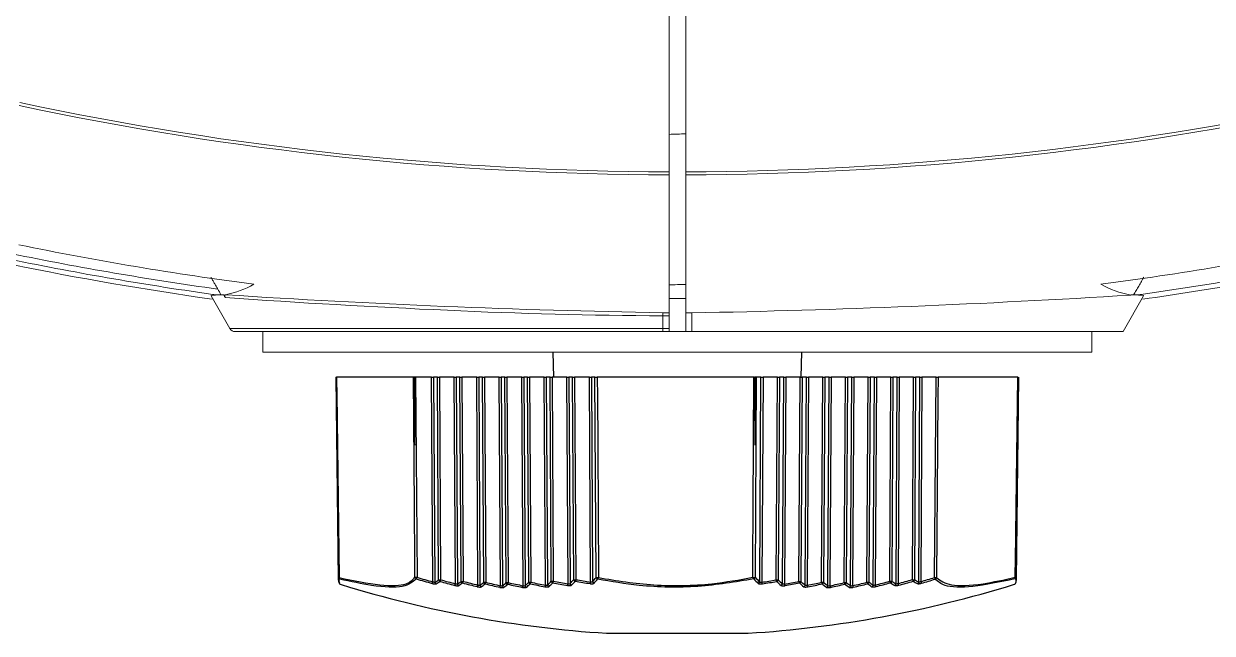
# Model space of a CAD drawing. Extents: x 9.3 to 87, y 1.1 to 68.8.
# Drawn here: x 79.244 to 82.111, y 23.02 to 24.49 of the extents above; entities that cross this region are included whole.
import ezdxf

# ---------------------------------------------------------------- set-up
doc = ezdxf.new("R2010")
doc.units = 0
doc.header["$MEASUREMENT"] = 0
doc.linetypes.add('SLD-Solid', pattern=[0])
doc.layers.add('OBJECT', color=7, linetype='CONTINUOUS')

msp = doc.modelspace()

# ---------------------------------------------------------------- linework, layer by layer
at = {"layer": 'OBJECT', "linetype": 'SLD-Solid', "lineweight": 15}
for p, q in [((79.6963, 23.8337), (79.7416, 23.7553)), ((79.7107, 23.836), (79.727, 23.836)), ((80.8009, 23.8278), (80.8412, 23.8278)), ((81.9455, 23.8337), (81.8959, 23.7478)), ((81.9287, 23.836), (81.9148, 23.836)), ((80.8409, 23.7929), (80.8409, 23.7478)), ((80.8559, 23.7929), (80.8559, 23.7478)), ((80.7859, 23.7859), (80.7859, 23.7553)), ((80.8009, 23.7858), (80.8009, 23.7553)), ((79.7416, 23.7553), (80.7859, 23.7553)), ((80.7859, 23.7478), (79.7546, 23.7478)), ((79.8209, 23.7478), (79.8209, 23.6978)), ((80.7859, 23.7553), (80.8009, 23.7553)), ((80.7859, 23.7553), (80.7859, 23.7478)), ((80.8009, 23.7478), (80.7859, 23.7478)), ((80.8009, 23.7553), (80.8009, 23.7478)), ((80.8009, 23.7478), (80.8409, 23.7478)), ((80.8559, 23.7478), (80.8409, 23.7478)), ((81.8959, 23.7478), (80.8559, 23.7478)), ((81.8209, 23.7478), (81.8209, 23.6978)), ((79.8209, 23.6978), (81.8209, 23.6978))]:
    msp.add_line(p, q, dxfattribs=at)
at = {"layer": 'OBJECT'}
for p, q in [((80.5209, 23.6978), (80.5219, 23.6378)), ((81.1198, 23.6378), (81.1209, 23.6978)), ((79.9971, 23.6378), (80.0031, 23.1493)), ((79.9972, 23.6378), (80.0037, 23.1543)), ((80.1842, 23.6378), (79.9989, 23.6378)), ((80.1842, 23.6378), (80.1846, 23.6378)), ((80.1886, 23.6378), (80.1846, 23.6378)), ((80.1886, 23.6378), (80.1892, 23.6378)), ((80.1892, 23.6378), (80.1929, 23.155)), ((80.2282, 23.6378), (80.1892, 23.6378)), ((80.2313, 23.144), (80.2282, 23.6378)), ((80.2282, 23.6378), (80.233, 23.6378)), ((80.233, 23.6378), (80.2361, 23.1431)), ((80.2421, 23.6378), (80.233, 23.6378)), ((80.2451, 23.1489), (80.2421, 23.6378)), ((80.2421, 23.6378), (80.2469, 23.6378)), ((80.2469, 23.6378), (80.2499, 23.1489)), ((80.2825, 23.6378), (80.2469, 23.6378)), ((80.2857, 23.1393), (80.2825, 23.6378)), ((80.2825, 23.6378), (80.2873, 23.6378)), ((80.2873, 23.6378), (80.2905, 23.1387)), ((80.2964, 23.6378), (80.2873, 23.6378)), ((80.2995, 23.1452), (80.2964, 23.6378)), ((80.2964, 23.6378), (80.3012, 23.6378)), ((80.3012, 23.6378), (80.3043, 23.1452)), ((80.3369, 23.6378), (80.3012, 23.6378)), ((80.34, 23.1362), (80.3369, 23.6378)), ((80.3369, 23.6378), (80.3417, 23.6378)), ((80.3417, 23.6378), (80.3448, 23.1359)), ((80.3507, 23.6378), (80.3417, 23.6378)), ((80.3538, 23.1429), (80.3507, 23.6378)), ((80.3507, 23.6378), (80.3555, 23.6378)), ((80.3555, 23.6378), (80.3586, 23.1429)), ((80.3912, 23.6378), (80.3555, 23.6378)), ((80.3944, 23.1346), (80.3912, 23.6378)), ((80.3912, 23.6378), (80.396, 23.6378)), ((80.396, 23.6378), (80.3992, 23.1345)), ((80.4051, 23.6378), (80.396, 23.6378)), ((80.4082, 23.1422), (80.4051, 23.6378)), ((80.4051, 23.6378), (80.4099, 23.6378)), ((80.4099, 23.6378), (80.413, 23.1422)), ((80.4455, 23.6378), (80.4099, 23.6378)), ((80.4487, 23.1346), (80.4455, 23.6378)), ((80.4455, 23.6378), (80.4504, 23.6378)), ((80.4504, 23.6378), (80.4535, 23.1348)), ((80.4594, 23.6378), (80.4504, 23.6378)), ((80.4625, 23.1431), (80.4594, 23.6378)), ((80.4594, 23.6378), (80.4642, 23.6378)), ((80.4642, 23.6378), (80.4673, 23.1431)), ((80.4999, 23.6378), (80.4642, 23.6378)), ((80.503, 23.136), (80.4999, 23.6378)), ((80.4999, 23.6378), (80.5047, 23.6378)), ((80.5047, 23.6378), (80.5078, 23.1365)), ((80.5137, 23.6378), (80.5047, 23.6378)), ((80.5168, 23.1454), (80.5137, 23.6378)), ((80.5137, 23.6378), (80.5186, 23.6378)), ((80.5186, 23.6378), (80.5216, 23.1454)), ((80.5542, 23.6378), (80.5186, 23.6378)), ((80.5574, 23.139), (80.5542, 23.6378)), ((80.5542, 23.6378), (80.559, 23.6378)), ((80.559, 23.6378), (80.5622, 23.1397)), ((80.5681, 23.6378), (80.559, 23.6378)), ((80.5712, 23.1493), (80.5681, 23.6378)), ((80.5681, 23.6378), (80.5729, 23.6378)), ((80.5729, 23.6378), (80.576, 23.1493)), ((80.6086, 23.6378), (80.5729, 23.6378)), ((80.6117, 23.1435), (80.6086, 23.6378)), ((80.6086, 23.6378), (80.6134, 23.6378)), ((80.6134, 23.6378), (80.6165, 23.1445)), ((80.6222, 23.6378), (80.6134, 23.6378)), ((80.6251, 23.1543), (80.6222, 23.6378)), ((81.0056, 23.6378), (80.6277, 23.6378)), ((81.0056, 23.6378), (81.0068, 23.6378)), ((81.0109, 23.6378), (81.0068, 23.6378)), ((81.0111, 23.6378), (81.0085, 23.155)), ((81.0109, 23.6378), (81.0111, 23.6378)), ((81.0225, 23.6378), (81.0111, 23.6378)), ((81.0195, 23.144), (81.0225, 23.6378)), ((81.0225, 23.6378), (81.0274, 23.6378)), ((81.0274, 23.6378), (81.0244, 23.1431)), ((81.062, 23.6378), (81.0274, 23.6378)), ((81.0591, 23.1489), (81.062, 23.6378)), ((81.062, 23.6378), (81.0669, 23.6378)), ((81.0669, 23.6378), (81.064, 23.1489)), ((81.0773, 23.6378), (81.0669, 23.6378)), ((81.0743, 23.1393), (81.0773, 23.6378)), ((81.0773, 23.6378), (81.0822, 23.6378)), ((81.0822, 23.6378), (81.0792, 23.1387)), ((81.1168, 23.6378), (81.0822, 23.6378)), ((81.1138, 23.1452), (81.1168, 23.6378)), ((81.1168, 23.6378), (81.1216, 23.6378)), ((81.1216, 23.6378), (81.1187, 23.1452)), ((81.132, 23.6378), (81.1216, 23.6378)), ((81.1291, 23.1362), (81.132, 23.6378)), ((81.132, 23.6378), (81.1369, 23.6378)), ((81.1369, 23.6378), (81.1339, 23.1359)), ((81.1715, 23.6378), (81.1369, 23.6378)), ((81.1686, 23.1429), (81.1715, 23.6378)), ((81.1715, 23.6378), (81.1764, 23.6378)), ((81.1764, 23.6378), (81.1735, 23.1429)), ((81.1868, 23.6378), (81.1764, 23.6378)), ((81.1838, 23.1346), (81.1868, 23.6378)), ((81.1868, 23.6378), (81.1917, 23.6378)), ((81.1917, 23.6378), (81.1887, 23.1345)), ((81.2263, 23.6378), (81.1917, 23.6378)), ((81.2234, 23.1422), (81.2263, 23.6378)), ((81.2263, 23.6378), (81.2312, 23.6378)), ((81.2312, 23.6378), (81.2283, 23.1422)), ((81.2416, 23.6378), (81.2312, 23.6378)), ((81.2386, 23.1346), (81.2416, 23.6378)), ((81.2416, 23.6378), (81.2465, 23.6378)), ((81.2465, 23.6378), (81.2435, 23.1348)), ((81.2811, 23.6378), (81.2465, 23.6378)), ((81.2781, 23.1431), (81.2811, 23.6378)), ((81.2811, 23.6378), (81.286, 23.6378)), ((81.286, 23.6378), (81.283, 23.1431)), ((81.2964, 23.6378), (81.286, 23.6378)), ((81.2934, 23.136), (81.2964, 23.6378)), ((81.2964, 23.6378), (81.3013, 23.6378)), ((81.3013, 23.6378), (81.2983, 23.1365)), ((81.3359, 23.6378), (81.3013, 23.6378)), ((81.3329, 23.1454), (81.3359, 23.6378)), ((81.3359, 23.6378), (81.3408, 23.6378)), ((81.3408, 23.6378), (81.3378, 23.1454)), ((81.3511, 23.6378), (81.3408, 23.6378)), ((81.3482, 23.139), (81.3511, 23.6378)), ((81.3511, 23.6378), (81.356, 23.6378)), ((81.356, 23.6378), (81.3531, 23.1397)), ((81.3906, 23.6378), (81.356, 23.6378)), ((81.3877, 23.1493), (81.3906, 23.6378)), ((81.3906, 23.6378), (81.3955, 23.6378)), ((81.3955, 23.6378), (81.3926, 23.1493)), ((81.4059, 23.6378), (81.3955, 23.6378)), ((81.403, 23.1435), (81.4059, 23.6378)), ((81.4059, 23.6378), (81.4108, 23.6378)), ((81.4108, 23.6378), (81.4079, 23.1445)), ((81.4447, 23.6378), (81.4108, 23.6378)), ((81.441, 23.1543), (81.4447, 23.6378)), ((81.6422, 23.6378), (81.4497, 23.6378)), ((81.6382, 23.1454), (81.6442, 23.6378)), ((81.6387, 23.1493), (81.6446, 23.6378)), ((81.6418, 23.476), (81.6438, 23.6378)), ((81.6422, 23.6378), (81.6432, 23.6378)), ((81.6429, 23.6049), (81.6433, 23.6378)), ((81.6442, 23.6378), (81.6446, 23.6378)), ((81.6375, 23.155), (81.6418, 23.4737)), ((81.6378, 23.1543), (81.6415, 23.4493)), ((80.0036, 23.1475), (80.0036, 23.1454)), ((80.0041, 23.1436), (80.0041, 23.143)), ((80.0047, 23.1462), (80.0047, 23.1454)), ((80.0057, 23.1456), (80.0059, 23.1455)), ((80.0065, 23.1505), (80.0062, 23.1506)), ((80.0063, 23.1417), (80.0064, 23.1416)), ((80.0073, 23.1384), (80.0103, 23.1375)), ((81.6315, 23.1375), (81.6345, 23.1385)), ((81.6351, 23.1513), (81.6347, 23.1512)), ((81.6377, 23.143), (81.6378, 23.1501)), ((81.6378, 23.1543), (81.6378, 23.1501)), ((80.6501, 23.0201), (80.9916, 23.0201)), ((80.6511, 23.0201), (80.9907, 23.0201))]:
    msp.add_line(p, q, dxfattribs=at)
at = {"layer": 'OBJECT', "flags": 128}
for points in [[(79.9989, 23.6378), (79.999, 23.6298), (79.9994, 23.5978), (80.0011, 23.4698), (80.0053, 23.1543)], [(80.188, 23.155), (80.1879, 23.163), (80.1877, 23.195), (80.1867, 23.323), (80.1842, 23.6378)], [(80.6277, 23.6378), (80.6278, 23.6298), (80.628, 23.5978), (80.6287, 23.4698), (80.6305, 23.1543)], [(81.0029, 23.155), (81.003, 23.163), (81.0032, 23.195), (81.0039, 23.323), (81.0056, 23.6378)], [(81.4497, 23.6378), (81.4497, 23.6298), (81.4494, 23.5978), (81.4485, 23.4698), (81.4461, 23.1543)], [(81.6358, 23.155), (81.6359, 23.163), (81.6364, 23.195), (81.6381, 23.323), (81.6422, 23.6378)], [(80.0047, 23.1454), (80.0042, 23.1454), (80.0039, 23.1454), (80.0037, 23.1454), (80.0036, 23.1454)], [(80.0044, 23.143), (80.0043, 23.143), (80.0041, 23.143), (80.0041, 23.143)]]:
    msp.add_lwpolyline(points, dxfattribs=at)
at = {"layer": 'OBJECT', "linetype": 'SLD-Solid', "lineweight": 15}
for centre, radius, start, end in [((80.8209, 31.7448), 7.6191, 257.97291, 269.8496), ((80.8209, 31.7448), 7.6117, 257.97291, 269.84945), ((80.8209, 31.7448), 7.6117, 270.15055, 282.02709), ((80.8209, 31.7448), 7.6191, 270.1504, 282.02709), ((80.8209, 31.7448), 7.998, 258.42477, 261.93305), ((80.8209, 31.7448), 7.998, 278.06737, 281.62216), ((79.6249, 23.7965), 0.1027, 22.6615, 31.5458), ((81.2638, 46.078), 22.3012, 266.05782, 267.43622), ((81.1682, 46.0255), 22.2355, 266.29365, 269.01496), ((80.393, 48.2742), 24.4857, 271.08316, 273.563), ((80.8461, 36.3521), 12.5664, 267.35545, 269.72566), ((81.4219, 23.784), 0.636, 179.1598, 179.8336), ((79.7546, 23.7628), 0.015, 210, 270)]:
    msp.add_arc(centre, radius, start, end, dxfattribs=at)
at = {"layer": 'OBJECT'}
for centre, radius, start, end in [((80.0071, 23.1493), 0.004, 180.7006, 249.0579), ((80.0096, 22.6827), 0.4666, 90.6649, 90.8002), ((80.0076, 23.1454), 0.004, 180.7006, 250.2905), ((80.0077, 23.1543), 0.004, 180.7668, 247.8753), ((80.0016, 23.4088), 0.2545, 270.4722, 270.8365), ((80.0076, 23.1486), 0.00348, 167.8449, 240.8496), ((80.0081, 23.1431), 0.004, 180.7006, 251.5289), ((80.008, 23.1446), 0.00341, 166.8141, 241.8317), ((80.0085, 23.1423), 0.004, 201.8227, 252.6496), ((80.0081, 23.142), 0.003, 174.3766, 245.7492), ((80.0087, 23.1533), 0.0035, 163.2133, 231.9105), ((80.0081, 23.1407), 0.00235, 204.4307, 251.0329), ((80.8209, 25.7527), 2.7379, 252.778, 266.4243), ((80.192, 23.1551), 0.00402, 182.0338, 256.2137), ((80.1905, 23.2974), 0.1424, 269.0099, 270.9901), ((80.1853, 23.1564), 0.00775, 318.0267, 349.4517), ((80.9186, 25.6082), 2.5624, 253.5054, 254.3995), ((80.9193, 25.6081), 2.5583, 253.5052, 254.3994), ((80.2237, 23.1452), 0.00766, 318.655, 350.4004), ((80.0933, 23.3723), 0.2701, 301.9163, 304.1984), ((80.2402, 23.1433), 0.00413, 182.7575, 254.4504), ((80.0968, 23.3678), 0.2692, 301.9107, 304.2032), ((80.2475, 23.3413), 0.1924, 269.2841, 270.7159), ((80.2493, 23.1491), 0.00414, 183.041, 254.5366), ((80.2422, 23.1502), 0.00782, 319.3542, 350.2839), ((80.9289, 25.6082), 2.5554, 254.5493, 255.38), ((80.9314, 25.6145), 2.558, 254.5503, 255.379), ((80.278, 23.1405), 0.00774, 319.9579, 351.1535), ((80.1231, 23.3812), 0.2946, 304.6093, 306.7671), ((80.2946, 23.1389), 0.00414, 183.0845, 255.4886), ((80.126, 23.3777), 0.295, 304.6089, 306.7668), ((80.3019, 23.3376), 0.1924, 269.2842, 270.7158), ((80.3036, 23.1454), 0.00416, 183.3746, 255.5765), ((80.2965, 23.1464), 0.0079, 320.6515, 351.0495), ((80.9401, 25.6118), 2.5513, 255.5294, 256.3577), ((80.9407, 25.6113), 2.5469, 255.5295, 256.358), ((80.3323, 23.1373), 0.00782, 321.2659, 351.9056), ((80.1498, 23.3932), 0.3229, 307.1512, 309.1842), ((80.349, 23.1361), 0.00416, 183.4089, 256.5283), ((80.1529, 23.3896), 0.3231, 307.15, 309.1845), ((80.3562, 23.334), 0.1911, 269.279, 270.721), ((80.358, 23.1432), 0.00417, 183.6992, 256.6248), ((80.3507, 23.1441), 0.00799, 321.9546, 351.8037), ((80.9501, 25.6106), 2.5416, 256.5064, 257.3344), ((80.9504, 25.6091), 2.5362, 256.5064, 257.3349), ((80.3865, 23.1356), 0.00792, 322.5882, 352.6458), ((80.1741, 23.4071), 0.3535, 309.5445, 311.4638), ((80.4033, 23.1348), 0.00417, 183.7428, 257.5597), ((80.1761, 23.4048), 0.3555, 309.5479, 311.4594), ((80.4106, 23.3333), 0.1911, 269.279, 270.721), ((80.4123, 23.1425), 0.00418, 184.0408, 257.6574), ((80.405, 23.1433), 0.00807, 323.2563, 352.5663), ((80.9603, 25.6105), 2.5323, 257.4833, 258.3111), ((80.9604, 25.6081), 2.5259, 257.4828, 258.3114), ((80.4408, 23.1355), 0.008, 323.8917, 353.4092), ((80.1955, 23.4233), 0.3871, 311.8, 313.6128), ((80.4577, 23.1351), 0.00418, 184.0914, 258.5826), ((80.1976, 23.4209), 0.3889, 311.8024, 313.6094), ((80.4649, 23.3306), 0.1875, 269.2655, 270.7345), ((80.4667, 23.1434), 0.00418, 184.388, 258.6907), ((80.4592, 23.144), 0.00816, 324.5667, 353.3256), ((80.9691, 25.604), 2.5156, 258.4596, 259.2898), ((80.9691, 25.6004), 2.508, 258.4585, 259.29), ((80.495, 23.1369), 0.00808, 325.2, 354.1742), ((80.2119, 23.4437), 0.4266, 313.9304, 315.6326), ((80.512, 23.1368), 0.00419, 184.439, 259.6137), ((80.2158, 23.4394), 0.4259, 313.9289, 315.6366), ((80.5192, 23.3378), 0.1924, 269.2841, 270.7159), ((80.521, 23.1458), 0.00419, 184.7457, 259.7206), ((80.5134, 23.1463), 0.00825, 325.8615, 354.0973), ((80.979, 25.6019), 2.5026, 259.4372, 260.269), ((80.9814, 25.6113), 2.5084, 259.4388, 260.2674), ((80.5492, 23.1397), 0.00818, 326.5224, 354.9367), ((80.226, 23.4651), 0.4678, 315.9384, 317.5455), ((80.5663, 23.1401), 0.0042, 184.8113, 260.6237), ((80.2281, 23.4626), 0.4698, 315.9408, 317.5435), ((80.5736, 23.3404), 0.1911, 269.2791, 270.7209), ((80.5753, 23.1497), 0.0042, 185.1271, 260.7358), ((80.5677, 23.15), 0.00833, 327.1713, 354.8854), ((80.9892, 25.601), 2.4902, 260.4178, 261.2512), ((80.9906, 25.6055), 2.491, 260.4187, 261.2506), ((80.6034, 23.1442), 0.00827, 327.8468, 355.7104), ((80.2335, 23.4913), 0.5167, 317.8378, 319.2778), ((80.6207, 23.1449), 0.00421, 185.1744, 261.6472), ((80.2382, 23.4865), 0.5151, 317.8366, 319.2832), ((80.6278, 23.338), 0.1837, 269.1481, 270.8519), ((80.6293, 23.1547), 0.00421, 185.4929, 261.7477), ((80.6247, 23.1548), 0.00585, 312.4987, 354.6178), ((80.8209, 25.7527), 2.7379, 273.5757, 287.222), ((81.0086, 23.1555), 0.0057, 185.4648, 229.0775), ((81.0057, 23.3441), 0.1892, 269.1657, 270.8343), ((81.0042, 23.1554), 0.00425, 278.9093, 354.1885), ((81.3845, 23.5214), 0.5302, 224.278, 225.9709), ((81.3871, 23.5242), 0.5289, 224.2772, 225.972), ((81.0153, 23.1444), 0.00423, 279.0274, 354.5741), ((80.6312, 25.5692), 2.4578, 279.2058, 280.0247), ((81.0319, 23.1436), 0.00751, 184.2555, 215.3115), ((80.6328, 25.5645), 2.4569, 279.2049, 280.0253), ((81.0666, 23.1496), 0.00759, 185.0983, 215.9084), ((81.0615, 23.3501), 0.2012, 269.3025, 270.6975), ((81.0597, 23.1493), 0.00424, 279.9245, 354.619), ((81.3966, 23.4964), 0.4862, 226.2668, 227.9308), ((81.3993, 23.4994), 0.4851, 226.2658, 227.9312), ((81.0701, 23.1397), 0.00422, 280.0292, 354.9772), ((80.6421, 25.5734), 2.4736, 280.1763, 280.9925), ((81.0866, 23.1393), 0.00744, 185.0016, 216.6335), ((80.644, 25.5675), 2.4715, 280.1752, 280.9933), ((81.1213, 23.1459), 0.0075, 185.8187, 217.2481), ((81.1163, 23.3463), 0.2011, 269.3024, 270.6976), ((81.1145, 23.1455), 0.00422, 280.9325, 355.0258), ((81.4133, 23.4751), 0.4474, 228.2379, 229.9908), ((81.416, 23.4781), 0.4464, 228.2372, 229.9914), ((81.1249, 23.1366), 0.00421, 281.0319, 355.3806), ((80.6543, 25.571), 2.4819, 281.143, 281.9592), ((81.1413, 23.1366), 0.00736, 185.7293, 217.9713), ((80.6558, 25.5674), 2.4822, 281.1424, 281.9597), ((81.176, 23.1438), 0.00743, 186.5611, 218.5562), ((81.171, 23.3426), 0.1997, 269.2974, 270.7026), ((81.1693, 23.1433), 0.00421, 281.9392, 355.4216), ((81.434, 23.4571), 0.4132, 230.3147, 232.1557), ((81.4363, 23.4597), 0.4116, 230.3135, 232.1589), ((81.1796, 23.1349), 0.0042, 282.0457, 355.7557), ((80.6674, 25.5645), 2.4853, 282.1075, 282.9256), ((81.196, 23.1354), 0.00729, 186.4535, 219.2934), ((80.6663, 25.5732), 2.498, 282.1088, 282.9239), ((81.2307, 23.1432), 0.00736, 187.2939, 219.8707), ((81.2258, 23.342), 0.1997, 269.2975, 270.7025), ((81.2241, 23.1425), 0.0042, 282.9608, 355.8001), ((81.4561, 23.4396), 0.3796, 232.4969, 234.4421), ((81.4587, 23.4425), 0.3785, 232.4949, 234.443), ((81.2344, 23.1349), 0.00419, 283.0652, 356.1287), ((80.6781, 25.5697), 2.4998, 283.0735, 283.8902), ((81.2507, 23.1357), 0.00722, 187.1798, 220.6071), ((80.679, 25.5691), 2.503, 283.0733, 283.8901), ((81.2854, 23.1441), 0.00729, 188.0085, 221.1829), ((81.2806, 23.3391), 0.196, 269.2842, 270.7158), ((81.2789, 23.1433), 0.00419, 283.9818, 356.1733), ((81.4821, 23.4259), 0.3508, 234.7997, 236.8448), ((81.4845, 23.4286), 0.3494, 234.7957, 236.8458), ((81.2892, 23.1363), 0.00417, 284.072, 356.5036), ((80.6894, 25.5716), 2.5101, 284.0391, 284.8559), ((81.3054, 23.1375), 0.00714, 187.8881, 221.9345), ((80.6912, 25.5676), 2.5099, 284.0386, 284.8567), ((81.3401, 23.1465), 0.00722, 188.7316, 222.5012), ((81.3354, 23.3465), 0.2011, 269.3024, 270.6976), ((81.3337, 23.1457), 0.00417, 285.0009, 356.5444), ((81.51, 23.4137), 0.3236, 237.2184, 239.375), ((81.5137, 23.4185), 0.3248, 237.2237, 239.3693), ((81.344, 23.1393), 0.00416, 285.1011, 356.8613), ((80.7002, 25.5751), 2.5213, 285.0073, 285.8242), ((81.3601, 23.1408), 0.00708, 188.6347, 223.2248), ((80.6996, 25.5802), 2.5306, 285.0084, 285.8235), ((81.3948, 23.1505), 0.00715, 189.4693, 223.7961), ((81.3902, 23.349), 0.1997, 269.2974, 270.7026), ((81.3885, 23.1495), 0.00416, 286.037, 356.9034), ((81.5409, 23.4052), 0.3005, 239.7682, 242.0302), ((81.5441, 23.4093), 0.3009, 239.772, 242.0279), ((81.3988, 23.1437), 0.00415, 286.1305, 357.214), ((80.7102, 25.5813), 2.5347, 285.9777, 286.7585), ((81.4148, 23.1457), 0.00701, 189.3332, 224.5517), ((80.7122, 25.5772), 2.5343, 285.9777, 286.7597), ((81.448, 23.1555), 0.00708, 190.1586, 225.0756), ((81.4436, 23.3039), 0.1496, 269.0358, 270.9642), ((81.442, 23.1544), 0.00404, 283.9665, 357.7668), ((81.6333, 23.1423), 0.004, 287.3504, 359.2994), ((81.6325, 23.1539), 0.00352, 309.5206, 17.3136), ((81.6335, 23.155), 0.004, 292.6047, 359.2394), ((81.6388, 23.3493), 0.1943, 269.1341, 269.6323), ((81.6337, 23.1431), 0.004, 324.664, 359.2994), ((81.6342, 23.1454), 0.004, 332.1689, 359.2994), ((81.6391, 23.2445), 0.0991, 269.2238, 269.4784), ((81.6347, 23.1493), 0.004, 332.1689, 359.2994), ((81.6386, 23.1609), 0.0117, 268.2689, 270.4325), ((80.6511, 23.0351), 0.015, 266.4243, 270), ((80.9907, 23.0351), 0.015, 270, 273.5757)]:
    msp.add_arc(centre, radius, start, end, dxfattribs=at)
at = {"layer": 'OBJECT', "linetype": 'SLD-Solid', "lineweight": 15}
for points, knots in [([(80.8009, 24.4903), (80.8009, 24.4929), (80.8009, 24.4968), (80.8009, 24.5035), (80.8009, 24.506), (80.8009, 24.511), (80.8009, 24.5136), (80.8009, 24.5163)], [0, 0, 0, 0, 0.5, 0.5, 0.75, 0.75, 1, 1, 1, 1]), ([(80.8409, 24.4903), (80.8409, 24.4929), (80.8409, 24.4968), (80.8409, 24.5035), (80.8409, 24.506), (80.8409, 24.511), (80.8409, 24.5136), (80.8409, 24.5163)], [0, 0, 0, 0, 0.5, 0.5, 0.75, 0.75, 1, 1, 1, 1]), ([(80.8009, 24.1331), (80.8009, 24.2405), (80.8009, 24.3479), (80.8009, 24.4553), (80.8009, 24.467), (80.8009, 24.4786), (80.8009, 24.4903)], [0.02189748, 0.02189748, 0.02189748, 0.02189748, 0.03826589, 0.03826589, 0.03826589, 0.04004275, 0.04004275, 0.04004275, 0.04004275]), ([(80.8409, 24.1331), (80.8409, 24.2405), (80.8409, 24.3479), (80.8409, 24.4553), (80.8409, 24.467), (80.8409, 24.4786), (80.8409, 24.4903)], [0.02189748, 0.02189748, 0.02189748, 0.02189748, 0.03826589, 0.03826589, 0.03826589, 0.04004275, 0.04004275, 0.04004275, 0.04004275]), ([(80.8009, 23.7933), (80.8009, 23.8004), (80.8009, 23.8124), (80.8009, 23.8284), (80.8009, 23.837), (80.8009, 23.8408), (80.8009, 23.8424), (80.8009, 23.8428), (80.8009, 23.8434), (80.8009, 23.8444), (80.8009, 23.8664), (80.8009, 23.8917), (80.8009, 23.9751), (80.8009, 24.0439), (80.8009, 24.1257)], [0, 0, 0, 0, 0.125, 0.1875, 0.21875, 0.234375, 0.234375, 0.238281, 0.238281, 0.242188, 0.25, 0.5, 0.5, 1, 1, 1, 1]), ([(80.8409, 23.7929), (80.8409, 23.8), (80.8409, 23.8119), (80.8409, 23.828), (80.8409, 23.8366), (80.8409, 23.8404), (80.8409, 23.8423), (80.8409, 23.8429), (80.8409, 23.8442), (80.8409, 23.866), (80.8409, 23.8913), (80.8409, 23.9748), (80.8409, 24.0437), (80.8409, 24.1257)], [0, 0, 0, 0, 0.125, 0.1875, 0.21875, 0.234375, 0.234375, 0.242187, 0.242187, 0.25, 0.5, 0.5, 1, 1, 1, 1]), ([(79.7106, 23.836), (79.7054, 23.8359), (79.7017, 23.8357), (79.6969, 23.8349), (79.6959, 23.8344), (79.6963, 23.8337)], [0, 0, 0, 0, 0.5, 0.5, 1, 1, 1, 1]), ([(79.727, 23.836), (79.727, 23.836), (79.727, 23.8359), (79.7271, 23.8359), (79.7283, 23.8338), (79.7294, 23.8317), (79.7306, 23.8296)], [0, 0, 0, 0, 0.0000048399, 0.0000048399, 0.0000048399, 0.0001904321, 0.0001904321, 0.0001904321, 0.0001904321]), ([(79.7306, 23.8296), (79.7302, 23.8304), (79.7299, 23.831), (79.7295, 23.8319), (79.7294, 23.8322), (79.7292, 23.8331), (79.7291, 23.8335), (79.729, 23.8346), (79.7292, 23.835), (79.7296, 23.8361), (79.7302, 23.8364), (79.7308, 23.8366)], [0, 0, 0, 0, 0.0625, 0.0625, 0.125, 0.125, 0.25, 0.25, 0.5, 0.5, 1, 1, 1, 1]), ([(81.9287, 23.836), (81.9347, 23.836), (81.9391, 23.8358), (81.9447, 23.835), (81.9459, 23.8344), (81.9455, 23.8337)], [0, 0, 0, 0, 0.5, 0.5, 1, 1, 1, 1])]:
    msp.add_open_spline(points, degree=3, knots=knots, dxfattribs=at)
for points, degree in [([(80.8409, 24.2248), (80.8276, 24.2244), (80.8142, 24.2239), (80.8009, 24.2235)], 3), ([(80.8009, 24.1257), (80.8009, 24.1268), (80.8009, 24.1293), (80.8009, 24.1331)], 3), ([(80.8409, 24.1257), (80.8409, 24.1268), (80.8409, 24.1293), (80.8409, 24.1331)], 3), ([(79.216, 23.9354), (79.3805, 23.9018), (79.546, 23.8734), (79.7124, 23.8502)], 3), ([(79.7994, 23.8621), (79.6092, 23.8868), (79.4202, 23.9185), (79.2324, 23.9571)], 3), ([(81.8424, 23.8621), (82.0326, 23.8868), (82.2216, 23.9185), (82.4094, 23.9571)], 3), ([(79.7106, 23.836), (79.544, 23.8593), (79.3783, 23.8879), (79.2135, 23.9216)], 3), ([(82.4347, 23.9233), (82.267, 23.8888), (82.0983, 23.8597), (81.9287, 23.836)], 3), ([(79.6957, 23.8794), (79.7124, 23.8502)], 1), ([(81.9461, 23.8794), (81.9213, 23.836)], 1), ([(79.7994, 23.8621), (79.7787, 23.8498), (79.7558, 23.8413), (79.7308, 23.8366)], 3), ([(80.8009, 23.8603), (80.8075, 23.8605), (80.8142, 23.8608), (80.8209, 23.861)], 3), ([(80.8209, 23.861), (80.8276, 23.8612), (80.8342, 23.8615), (80.8409, 23.8617)], 3), ([(81.8424, 23.8621), (81.8642, 23.8492), (81.8883, 23.8405), (81.9147, 23.8359)], 3), ([(79.7107, 23.836), (79.7107, 23.836), (79.7106, 23.836), (79.7106, 23.836)], 3), ([(81.9148, 23.836), (81.9148, 23.836), (81.9147, 23.8359), (81.9147, 23.8359)], 3), ([(80.786, 23.7933), (80.7909, 23.7933), (80.7959, 23.7933), (80.8009, 23.7933)], 3), ([(80.8009, 23.7933), (80.8009, 23.793), (80.8009, 23.7902), (80.8009, 23.7858)], 3), ([(80.8409, 23.7929), (80.8459, 23.7929), (80.8509, 23.7929), (80.8559, 23.7929)], 3), ([(80.8009, 23.7858), (80.7959, 23.7858), (80.7909, 23.7858), (80.7859, 23.7859)], 3)]:
    msp.add_open_spline(points, degree=degree, dxfattribs=at)
at = {"layer": 'OBJECT'}
for points, knots in [([(79.9973, 23.6378), (79.9973, 23.6378), (79.9973, 23.6378), (79.9978, 23.6378), (79.9984, 23.6378), (79.9988, 23.6378), (79.9989, 23.6378)], [0, 0, 0, 0, 0.231537, 0.589594, 0.947544, 1, 1, 1, 1]), ([(80.1846, 23.6378), (80.1846, 23.6351), (80.1847, 23.6218), (80.1851, 23.5878), (80.1857, 23.546), (80.1863, 23.5098), (80.1867, 23.4917), (80.1869, 23.4827), (80.1871, 23.4782), (80.1872, 23.476), (80.1873, 23.475), (80.1873, 23.4746), (80.1873, 23.4743), (80.1874, 23.4741), (80.1874, 23.4739), (80.1874, 23.4738), (80.1874, 23.4738), (80.1874, 23.4737), (80.1874, 23.4737), (80.1875, 23.4737), (80.1875, 23.4737), (80.1875, 23.4737), (80.1875, 23.4737), (80.1875, 23.4737), (80.1875, 23.4737), (80.1875, 23.4737), (80.1875, 23.4738), (80.1876, 23.4741), (80.1877, 23.4754), (80.1879, 23.4806), (80.1883, 23.5016), (80.1885, 23.555), (80.1886, 23.6043), (80.1886, 23.6378), (80.1886, 23.6378)], [0, 0, 0, 0, 0.024365, 0.121825, 0.310977, 0.405464, 0.452691, 0.476304, 0.488116, 0.494026, 0.495988, 0.497304, 0.498186, 0.498779, 0.499177, 0.499445, 0.499627, 0.49975, 0.499835, 0.499915, 0.499955, 0.499985, 0.500004, 0.500025, 0.50005, 0.50009, 0.500216, 0.500792, 0.503078, 0.512204, 0.548696, 0.694651, 0.999856, 1, 1, 1, 1]), ([(80.6222, 23.6378), (80.6224, 23.6378), (80.6227, 23.6378), (80.6237, 23.6378), (80.6249, 23.6378), (80.6262, 23.6378), (80.6272, 23.6378), (80.6277, 23.6378), (80.6277, 23.6378)], [0, 0, 0, 0, 0.19431, 0.388642, 0.582975, 0.777242, 0.97154, 1, 1, 1, 1]), ([(81.0068, 23.6378), (81.0068, 23.6351), (81.0069, 23.6218), (81.007, 23.5878), (81.0072, 23.546), (81.0075, 23.5098), (81.0077, 23.4917), (81.0079, 23.4827), (81.008, 23.4782), (81.0081, 23.476), (81.0082, 23.475), (81.0082, 23.4746), (81.0082, 23.4743), (81.0082, 23.4741), (81.0083, 23.4739), (81.0083, 23.4738), (81.0083, 23.4738), (81.0083, 23.4737), (81.0083, 23.4737), (81.0083, 23.4737), (81.0083, 23.4737), (81.0083, 23.4737), (81.0083, 23.4737), (81.0084, 23.4737), (81.0084, 23.4737), (81.0084, 23.4737), (81.0084, 23.4738), (81.0085, 23.4741), (81.0086, 23.4754), (81.0088, 23.4806), (81.0094, 23.5016), (81.0102, 23.555), (81.0105, 23.6043), (81.0109, 23.6378), (81.0109, 23.6378)], [0, 0, 0, 0, 0.024365, 0.121825, 0.310977, 0.405464, 0.452691, 0.476305, 0.488116, 0.494026, 0.495988, 0.497304, 0.498186, 0.498779, 0.499177, 0.499446, 0.499627, 0.49975, 0.499835, 0.499915, 0.499955, 0.499985, 0.500005, 0.500026, 0.500049, 0.50009, 0.500216, 0.500792, 0.503077, 0.512204, 0.548696, 0.694651, 0.999856, 1, 1, 1, 1]), ([(81.4447, 23.6378), (81.4451, 23.6378), (81.446, 23.6378), (81.4474, 23.6378), (81.4485, 23.6378), (81.4493, 23.6378), (81.4497, 23.6378), (81.4497, 23.6378), (81.4497, 23.6378)], [0, 0, 0, 0, 0.1943168, 0.3886583, 0.5829522, 0.7772545, 0.9715493, 1, 1, 1, 1]), ([(81.6432, 23.6378), (81.6432, 23.6351), (81.643, 23.6218), (81.6427, 23.5878), (81.6424, 23.546), (81.6421, 23.5098), (81.6419, 23.4917), (81.6418, 23.4827), (81.6418, 23.4782), (81.6418, 23.476), (81.6418, 23.475), (81.6418, 23.4746), (81.6418, 23.4743), (81.6418, 23.4741), (81.6418, 23.4739), (81.6418, 23.4738), (81.6418, 23.4738), (81.6418, 23.4737), (81.6418, 23.4737), (81.6418, 23.4737), (81.6418, 23.4737), (81.6418, 23.4737), (81.6418, 23.4737), (81.6418, 23.4737), (81.6418, 23.4737), (81.6418, 23.4737), (81.6418, 23.4738), (81.6418, 23.4741), (81.6418, 23.4754), (81.6418, 23.4806), (81.642, 23.5016), (81.6425, 23.555), (81.6428, 23.6043), (81.6432, 23.6378), (81.6432, 23.6378)], [0, 0, 0, 0, 0.024365, 0.121825, 0.310977, 0.405464, 0.452691, 0.476305, 0.488116, 0.494026, 0.495988, 0.497304, 0.498186, 0.498779, 0.499177, 0.499445, 0.499627, 0.49975, 0.499835, 0.499915, 0.499955, 0.499984, 0.500005, 0.500025, 0.50005, 0.500091, 0.500216, 0.500792, 0.503078, 0.512204, 0.548696, 0.694651, 0.999856, 1, 1, 1, 1]), ([(80.0053, 23.1543), (80.04, 23.1471), (80.1093, 23.1326), (80.1697, 23.1355), (80.1825, 23.1491), (80.188, 23.155)], [0, 0, 0, 0, 0.3628523, 0.7260375, 1, 1, 1, 1]), ([(80.1911, 23.1512), (80.1827, 23.1438), (80.1659, 23.129), (80.0953, 23.1314), (80.0331, 23.1448), (80.0065, 23.1505)], [0, 0, 0, 0, 0.3636389, 0.72762, 1, 1, 1, 1]), ([(80.2295, 23.1402), (80.2304, 23.1399), (80.2322, 23.1395), (80.2348, 23.1391), (80.2371, 23.1389), (80.2385, 23.139), (80.2389, 23.1392), (80.2391, 23.1393)], [0, 0, 0, 0, 0.220283, 0.4409413, 0.6535654, 0.8590474, 1, 1, 1, 1]), ([(80.2361, 23.1431), (80.236, 23.1429), (80.2357, 23.1427), (80.235, 23.1427), (80.234, 23.1428), (80.2329, 23.1432), (80.232, 23.1436), (80.2314, 23.1439), (80.2313, 23.144)], [0, 0, 0, 0, 0.183776, 0.36808, 0.543563, 0.722046, 0.91991, 1, 1, 1, 1]), ([(80.2839, 23.1355), (80.2848, 23.1353), (80.2866, 23.1349), (80.2892, 23.1345), (80.2915, 23.1344), (80.2929, 23.1346), (80.2934, 23.1348), (80.2936, 23.1349)], [0, 0, 0, 0, 0.218104, 0.436509, 0.64765, 0.853083, 1, 1, 1, 1]), ([(80.2905, 23.1387), (80.2903, 23.1386), (80.2901, 23.1383), (80.2893, 23.1382), (80.2883, 23.1383), (80.2872, 23.1386), (80.2863, 23.139), (80.2858, 23.1393), (80.2857, 23.1393)], [0, 0, 0, 0, 0.189892, 0.380385, 0.559408, 0.737632, 0.932026, 1, 1, 1, 1]), ([(80.3384, 23.1324), (80.3393, 23.1322), (80.341, 23.1318), (80.3437, 23.1315), (80.3459, 23.1315), (80.3473, 23.1317), (80.3478, 23.132), (80.348, 23.1321)], [0, 0, 0, 0, 0.215969, 0.432248, 0.642004, 0.847451, 1, 1, 1, 1]), ([(80.3448, 23.1359), (80.3447, 23.1357), (80.3444, 23.1354), (80.3436, 23.1353), (80.3426, 23.1353), (80.3414, 23.1356), (80.3406, 23.1359), (80.3401, 23.1362), (80.34, 23.1362)], [0, 0, 0, 0, 0.196463, 0.393665, 0.576493, 0.754606, 0.94577, 1, 1, 1, 1]), ([(80.3992, 23.1345), (80.399, 23.1344), (80.3988, 23.1341), (80.3979, 23.1339), (80.3968, 23.1339), (80.3957, 23.1341), (80.3949, 23.1344), (80.3944, 23.1346), (80.3944, 23.1346)], [0, 0, 0, 0, 0.203527, 0.4078643, 0.5946654, 0.7728299, 0.9609125, 1, 1, 1, 1]), ([(80.4535, 23.1348), (80.4534, 23.1346), (80.4531, 23.1342), (80.4522, 23.134), (80.4511, 23.1339), (80.4499, 23.1341), (80.4492, 23.1344), (80.4488, 23.1346), (80.4487, 23.1346)], [0, 0, 0, 0, 0.211002, 0.422994, 0.613964, 0.792186, 0.977243, 1, 1, 1, 1]), ([(80.5016, 23.1322), (80.5025, 23.1321), (80.5042, 23.1318), (80.5068, 23.1317), (80.509, 23.1318), (80.5106, 23.1322), (80.511, 23.1325), (80.5113, 23.1327)], [0, 0, 0, 0, 0.210068, 0.420352, 0.626502, 0.832533, 1, 1, 1, 1]), ([(80.5078, 23.1365), (80.5077, 23.1363), (80.5074, 23.1359), (80.5065, 23.1356), (80.5053, 23.1355), (80.5042, 23.1357), (80.5034, 23.1359), (80.503, 23.136)], [0, 0, 0, 0, 0.2189937, 0.4390879, 0.6342996, 0.8126376, 1, 1, 1, 1]), ([(80.556, 23.1352), (80.5569, 23.1351), (80.5586, 23.1349), (80.5612, 23.1348), (80.5634, 23.135), (80.5649, 23.1354), (80.5654, 23.1358), (80.5657, 23.136)], [0, 0, 0, 0, 0.208242, 0.416671, 0.621796, 0.828198, 1, 1, 1, 1]), ([(80.5622, 23.1397), (80.562, 23.1395), (80.5617, 23.1391), (80.5607, 23.1387), (80.5596, 23.1386), (80.5584, 23.1387), (80.5577, 23.1389), (80.5574, 23.139)], [0, 0, 0, 0, 0.2272895, 0.4558912, 0.6554807, 0.8337453, 1, 1, 1, 1]), ([(80.6104, 23.1398), (80.6113, 23.1397), (80.613, 23.1394), (80.6156, 23.1394), (80.6177, 23.1397), (80.6193, 23.1402), (80.6198, 23.1406), (80.62, 23.1408)], [0, 0, 0, 0, 0.2064634, 0.4130984, 0.6172559, 0.8241493, 1, 1, 1, 1]), ([(80.6165, 23.1445), (80.6163, 23.1443), (80.616, 23.1438), (80.615, 23.1433), (80.6138, 23.1432), (80.6126, 23.1433), (80.612, 23.1435), (80.6117, 23.1435)], [0, 0, 0, 0, 0.236074, 0.473492, 0.6775, 0.855658, 1, 1, 1, 1]), ([(81.0049, 23.1512), (80.9608, 23.1438), (80.8725, 23.129), (80.7383, 23.1314), (80.6615, 23.1448), (80.6287, 23.1505)], [0, 0, 0, 0, 0.3636384, 0.7276202, 1, 1, 1, 1]), ([(80.6305, 23.1543), (80.6745, 23.1471), (80.7623, 23.1326), (80.895, 23.1355), (80.9705, 23.1491), (81.0029, 23.155)], [0, 0, 0, 0, 0.362853, 0.726037, 1, 1, 1, 1]), ([(81.016, 23.1402), (81.0163, 23.1399), (81.017, 23.1395), (81.019, 23.1391), (81.0214, 23.1389), (81.0238, 23.139), (81.0252, 23.1392), (81.0258, 23.1393)], [0, 0, 0, 0, 0.220307, 0.440955, 0.65357, 0.859044, 1, 1, 1, 1]), ([(81.0244, 23.1431), (81.0241, 23.1429), (81.0233, 23.1427), (81.0221, 23.1427), (81.0211, 23.1428), (81.0202, 23.1432), (81.0198, 23.1436), (81.0196, 23.1439), (81.0195, 23.144)], [0, 0, 0, 0, 0.183783, 0.368084, 0.543555, 0.722049, 0.919943, 1, 1, 1, 1]), ([(81.0708, 23.1355), (81.0712, 23.1353), (81.0718, 23.1349), (81.0738, 23.1345), (81.0762, 23.1344), (81.0786, 23.1346), (81.08, 23.1348), (81.0806, 23.1349)], [0, 0, 0, 0, 0.218091, 0.43652, 0.647664, 0.853083, 1, 1, 1, 1]), ([(81.0792, 23.1387), (81.0788, 23.1386), (81.078, 23.1383), (81.0768, 23.1382), (81.0758, 23.1383), (81.0749, 23.1386), (81.0745, 23.139), (81.0743, 23.1393), (81.0743, 23.1393)], [0, 0, 0, 0, 0.18987, 0.380361, 0.559416, 0.737645, 0.93204, 1, 1, 1, 1]), ([(81.1257, 23.1324), (81.126, 23.1322), (81.1266, 23.1318), (81.1286, 23.1315), (81.131, 23.1315), (81.1334, 23.1317), (81.1349, 23.132), (81.1355, 23.1321)], [0, 0, 0, 0, 0.215978, 0.432247, 0.642001, 0.847437, 1, 1, 1, 1]), ([(81.1339, 23.1359), (81.1336, 23.1357), (81.1328, 23.1354), (81.1315, 23.1353), (81.1305, 23.1353), (81.1296, 23.1356), (81.1292, 23.1359), (81.1291, 23.1362), (81.1291, 23.1362)], [0, 0, 0, 0, 0.196451, 0.39362, 0.576484, 0.754585, 0.945751, 1, 1, 1, 1]), ([(81.1887, 23.1345), (81.1883, 23.1344), (81.1875, 23.1341), (81.1862, 23.1339), (81.1852, 23.1339), (81.1844, 23.1341), (81.184, 23.1344), (81.1838, 23.1346), (81.1838, 23.1346)], [0, 0, 0, 0, 0.203524, 0.407859, 0.594675, 0.772814, 0.9609, 1, 1, 1, 1]), ([(81.2435, 23.1348), (81.2431, 23.1346), (81.2423, 23.1342), (81.241, 23.134), (81.2399, 23.1339), (81.2391, 23.1341), (81.2387, 23.1344), (81.2386, 23.1346), (81.2386, 23.1346)], [0, 0, 0, 0, 0.211019, 0.423038, 0.613953, 0.792178, 0.977239, 1, 1, 1, 1]), ([(81.2902, 23.1322), (81.2906, 23.1321), (81.2912, 23.1318), (81.2931, 23.1317), (81.2955, 23.1318), (81.2979, 23.1322), (81.2994, 23.1325), (81.3, 23.1327)], [0, 0, 0, 0, 0.2100802, 0.4203702, 0.6265066, 0.8325098, 1, 1, 1, 1]), ([(81.2983, 23.1365), (81.2979, 23.1363), (81.297, 23.1359), (81.2957, 23.1356), (81.2946, 23.1355), (81.2938, 23.1357), (81.2935, 23.1359), (81.2934, 23.136)], [0, 0, 0, 0, 0.219008, 0.439103, 0.634342, 0.812612, 1, 1, 1, 1]), ([(81.3451, 23.1352), (81.3454, 23.1351), (81.3461, 23.1349), (81.348, 23.1348), (81.3503, 23.135), (81.3527, 23.1354), (81.3542, 23.1358), (81.3549, 23.136)], [0, 0, 0, 0, 0.20825, 0.416669, 0.621783, 0.828191, 1, 1, 1, 1]), ([(81.3531, 23.1397), (81.3526, 23.1395), (81.3518, 23.1391), (81.3504, 23.1387), (81.3493, 23.1386), (81.3486, 23.1387), (81.3483, 23.1389), (81.3482, 23.139)], [0, 0, 0, 0, 0.227321, 0.455878, 0.655443, 0.833731, 1, 1, 1, 1]), ([(81.4, 23.1398), (81.4003, 23.1397), (81.401, 23.1394), (81.4028, 23.1394), (81.4051, 23.1397), (81.4076, 23.1402), (81.4091, 23.1406), (81.4098, 23.1408)], [0, 0, 0, 0, 0.206482, 0.413099, 0.61728, 0.82415, 1, 1, 1, 1]), ([(81.4079, 23.1445), (81.4074, 23.1443), (81.4065, 23.1438), (81.4052, 23.1433), (81.404, 23.1432), (81.4033, 23.1433), (81.4031, 23.1435), (81.403, 23.1435)], [0, 0, 0, 0, 0.236066, 0.473527, 0.677484, 0.855676, 1, 1, 1, 1]), ([(81.6347, 23.1512), (81.599, 23.1438), (81.5275, 23.129), (81.464, 23.1314), (81.4493, 23.1448), (81.443, 23.1505)], [0, 0, 0, 0, 0.363639, 0.72762, 1, 1, 1, 1]), ([(81.4461, 23.1543), (81.4554, 23.1471), (81.4739, 23.1326), (81.5462, 23.1355), (81.6089, 23.1491), (81.6358, 23.155)], [0, 0, 0, 0, 0.362852, 0.726037, 1, 1, 1, 1]), ([(80.3928, 23.1308), (80.3937, 23.1307), (80.3954, 23.1303), (80.398, 23.1301), (80.4002, 23.1301), (80.4018, 23.1303), (80.4022, 23.1306), (80.4024, 23.1307)], [0, 0, 0, 0, 0.213939, 0.428139, 0.636598, 0.84213, 1, 1, 1, 1]), ([(80.4472, 23.1308), (80.4481, 23.1306), (80.4498, 23.1303), (80.4524, 23.1301), (80.4546, 23.1302), (80.4562, 23.1305), (80.4566, 23.1308), (80.4569, 23.131)], [0, 0, 0, 0, 0.211972, 0.4241724, 0.6314438, 0.8371679, 1, 1, 1, 1]), ([(81.1805, 23.1308), (81.1808, 23.1307), (81.1815, 23.1303), (81.1834, 23.1301), (81.1858, 23.1301), (81.1882, 23.1303), (81.1897, 23.1306), (81.1903, 23.1307)], [0, 0, 0, 0, 0.213944, 0.428148, 0.636606, 0.842137, 1, 1, 1, 1]), ([(81.2354, 23.1308), (81.2357, 23.1306), (81.2363, 23.1303), (81.2383, 23.1301), (81.2406, 23.1302), (81.243, 23.1305), (81.2445, 23.1308), (81.2452, 23.131)], [0, 0, 0, 0, 0.211967, 0.424177, 0.631449, 0.837159, 1, 1, 1, 1])]:
    msp.add_open_spline(points, degree=3, knots=knots, dxfattribs=at)

doc.saveas('drawing.dxf')
